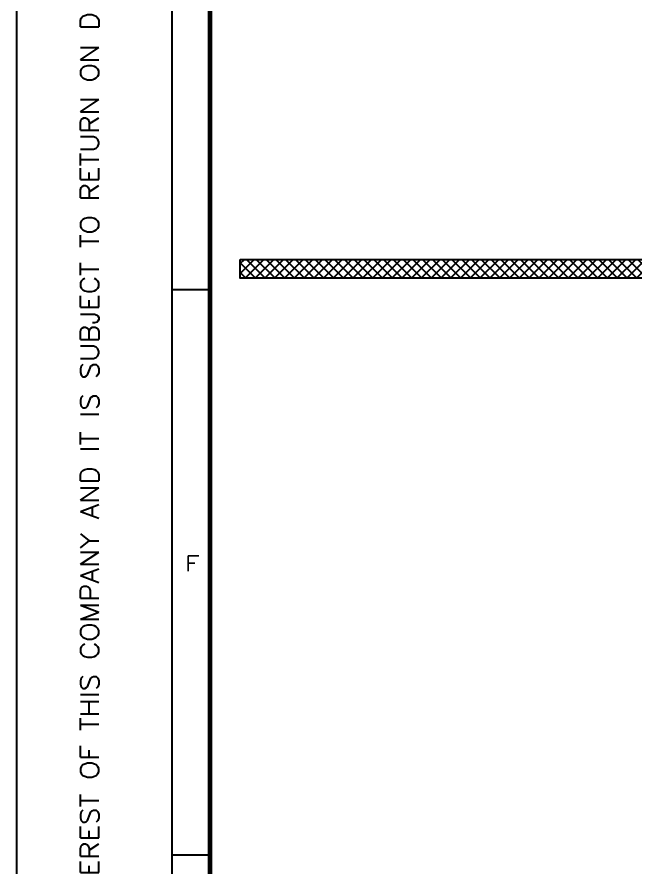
# Model space of a CAD drawing. Header units: millimetres. Extents: x -6754 to 5895, y -4820 to 1016.
# Drawn here: x -4059.6 to -3775.4, y -1278.4 to -888.1 of the extents above; entities that cross this region are included whole.
import ezdxf
from ezdxf.enums import TextEntityAlignment as Align

# ---------------------------------------------------------------- set-up
doc = ezdxf.new("R2010")
doc.units = ezdxf.units.MM
doc.layers.get('0').update_dxf_attribs({"linetype": 'CONTINUOUS'})
doc.layers.add('SHEET', color=7, linetype='CONTINUOUS')
doc.styles.add('ISO', font='isocp')
doc.styles.add('ROMANS', font='romans.shx')

# ---------------------------------------------------------------- blocks, each defined once
blk = doc.blocks.new('phi-a1praj')
at = {"color": 7}
for p, q in [((20.15, 594), (20.15, 0)), ((25.12, 589.03), (25.12, 4.97)), ((20.15, 441.77), (25.12, 441.77)), ((20.15, 368.14), (25.12, 368.14))]:
    blk.add_line(p, q, dxfattribs=at)
blk.add_lwpolyline([(0, 594), (841, 594), (841, 0), (0, 0)], close=True)
at = {"color": 7, "const_width": 0.597}
blk.add_lwpolyline([(836.03, 4.97), (836.03, 589.03), (25.12, 589.03), (25.12, 4.97)], close=True, dxfattribs=at)
at = {"color": 7, "style": 'ROMANS', "width": 1.25}
blk.add_text('F', height=1.99, dxfattribs=at).set_placement((22.83, 406.06), align=Align.MIDDLE)
at = {"style": 'ISO', "flags": 1}
for tag, p in [('$UR', (836.03, 589.03)), ('$LL', (25.12, 4.97)), ('$INSERT', (836.03, 4.97))]:
    blk.add_attdef(tag, p, '', height=2.5, dxfattribs=at)
at = {"layer": 'SHEET', "color": 7, "style": 'ROMANS', "width": 1.1}
blk.add_text('THIS PRINT IS THE PROPERTY OF Praj HiPurity Systems Limited IT IS TO BE USED ONLY FOR THE PURPOSE FOR WHICH IT WAS LENT AND MUST NOT BE USED ON ANY DETRIMENTAL TO THE INTEREST OF THIS COMPANY AND IT IS SUBJECT TO RETURN ON DEMAND.', height=2.4, rotation=90, dxfattribs=at).set_placement((10.65, 20.49))

msp = doc.modelspace()

# ---------------------------------------------------------------- hatches: boundary and pattern name
h = msp.add_hatch()
h.set_pattern_fill('ANSI37', color=256)
h.set_pattern_definition([(45, (-3696.5226, -1328.917), (-2.245064, 2.245064), []), (135, (-3696.5226, -1328.917), (-2.245064, -2.245064), [])])
h.paths.add_polyline_path([(-1117.68, -1007.98), (-1117.68, -999.38), (-3957.14, -999.38), (-3957.14, -1007.98)])

# ---------------------------------------------------------------- linework, layer by layer
msp.add_lwpolyline([(-3957.14, -999.38), (-1117.68, -999.38), (-1117.68, -1007.98), (-3957.14, -1007.98)], close=True)

# ---------------------------------------------------------------- block references
at = {"xscale": 3.524766200065415, "yscale": 3.524766200065415, "zscale": 3.524766200065415}
msp.add_blockref('phi-a1praj', (-4059.57, -2570.35), dxfattribs=at)

doc.saveas('drawing.dxf')
